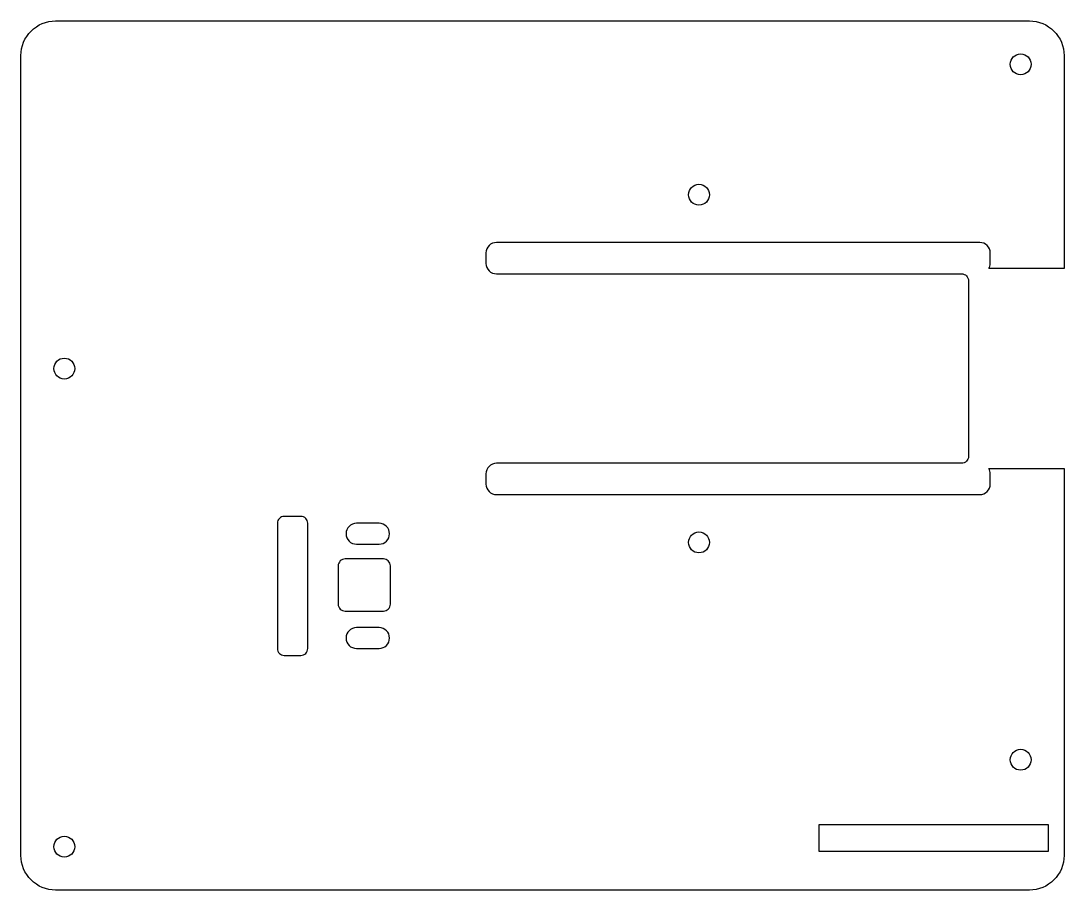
# Model space of a CAD drawing. Header units: millimetres. Extents: x 0 to 120, y 0 to 100.
import ezdxf

# ---------------------------------------------------------------- set-up
doc = ezdxf.new("R2010")
doc.units = ezdxf.units.MM
for name, color, linetype in [('CUTOUT', 4, 'Continuous'), ('HOLES', 1, 'Continuous'), ('OUTLINE', 7, 'Continuous'), ('SLOT', 3, 'Continuous')]:
    doc.layers.add(name, color=color, linetype=linetype)

msp = doc.modelspace()

# ---------------------------------------------------------------- linework, layer by layer
at = {"layer": 'CUTOUT'}
for points in [[(41.2, 39.8, 1), (41.2, 42.2), (38.6, 42.2, 1), (38.6, 39.8)], [(41.2, 27.8, 1), (41.2, 30.2), (38.6, 30.2, 1), (38.6, 27.8)]]:
    msp.add_lwpolyline(points, format="xyb", close=True, dxfattribs=at)
at = {"layer": 'HOLES'}
for centre in [(115, 95), (78, 80), (5, 60), (78, 40), (115, 15), (5, 5)]:
    msp.add_circle(centre, 1.2, dxfattribs=at)
at = {"layer": 'OUTLINE'}
msp.add_lwpolyline([(108.2, 49.1), (54.7, 49.1, 0.414214), (53.5, 47.9), (53.5, 46.7, 0.414214), (54.7, 45.5), (110.3, 45.5, 0.414214), (111.5, 46.7), (111.5, 47.9, 0.131652), (111.34, 48.5), (120, 48.5), (120, 4, -0.414214), (116, 0), (4, 0, -0.414214), (0, 4), (0, 96, -0.414214), (4, 100), (116, 100, -0.414214), (120, 96), (120, 71.5), (111.34, 71.5, 0.131652), (111.5, 72.1), (111.5, 73.3, 0.414214), (110.3, 74.5), (54.7, 74.5, 0.414214), (53.5, 73.3), (53.5, 72.1, 0.414214), (54.7, 70.9), (108.2, 70.9, -0.414214), (109, 70.1), (109, 49.9, -0.414214)], format="xyb", close=True, dxfattribs=at)
at = {"layer": 'SLOT'}
for points in [[(32.2, 27, 0.414214), (33, 27.8), (33, 42.2, 0.414214), (32.2, 43), (30.3, 43, 0.414214), (29.5, 42.2), (29.5, 27.8, 0.414214), (30.3, 27)], [(41.7, 32.1, 0.414214), (42.5, 32.9), (42.5, 37.3, 0.414214), (41.7, 38.1), (37.3, 38.1, 0.414214), (36.5, 37.3), (36.5, 32.9, 0.414214), (37.3, 32.1)]]:
    msp.add_lwpolyline(points, format="xyb", close=True, dxfattribs=at)
msp.add_lwpolyline([(118.2, 4.5), (118.2, 7.5), (91.8, 7.5), (91.8, 4.5)], close=True, dxfattribs=at)

doc.saveas('drawing.dxf')
